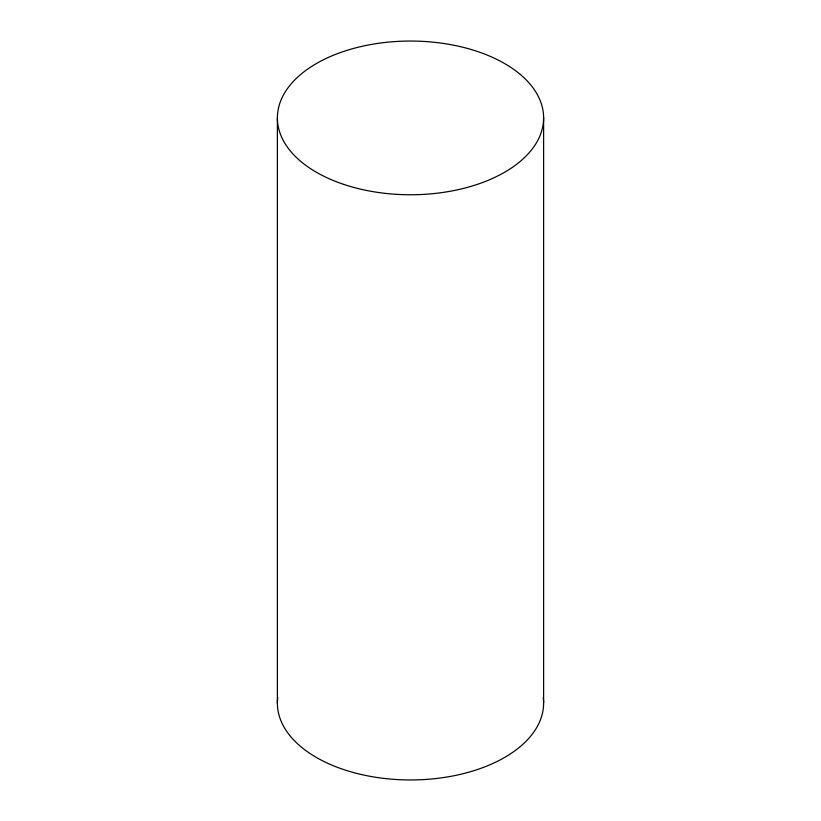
<?xml version="1.0" encoding="UTF-8"?>
<svg xmlns="http://www.w3.org/2000/svg" width="821" height="821" viewBox="0 0 821 821"><rect width="100%" height="100%" fill="white"/><g stroke="black" fill="none" stroke-linecap="round" stroke-linejoin="round"><path stroke-width="1.23" d="M543.615 117.516L543.615 702.704M277.385 118.296L277.385 703.484M543.256 697.419A133.115 76.856 0 0 1 410.49 779.95A133.115 76.856 0 0 1 277.744 697.419M343.937 184.458A133.115 76.856 0 0 0 543.615 117.906A133.115 76.856 0 0 0 343.948 51.343A133.115 76.856 0 0 0 343.937 184.458"/></g></svg>
